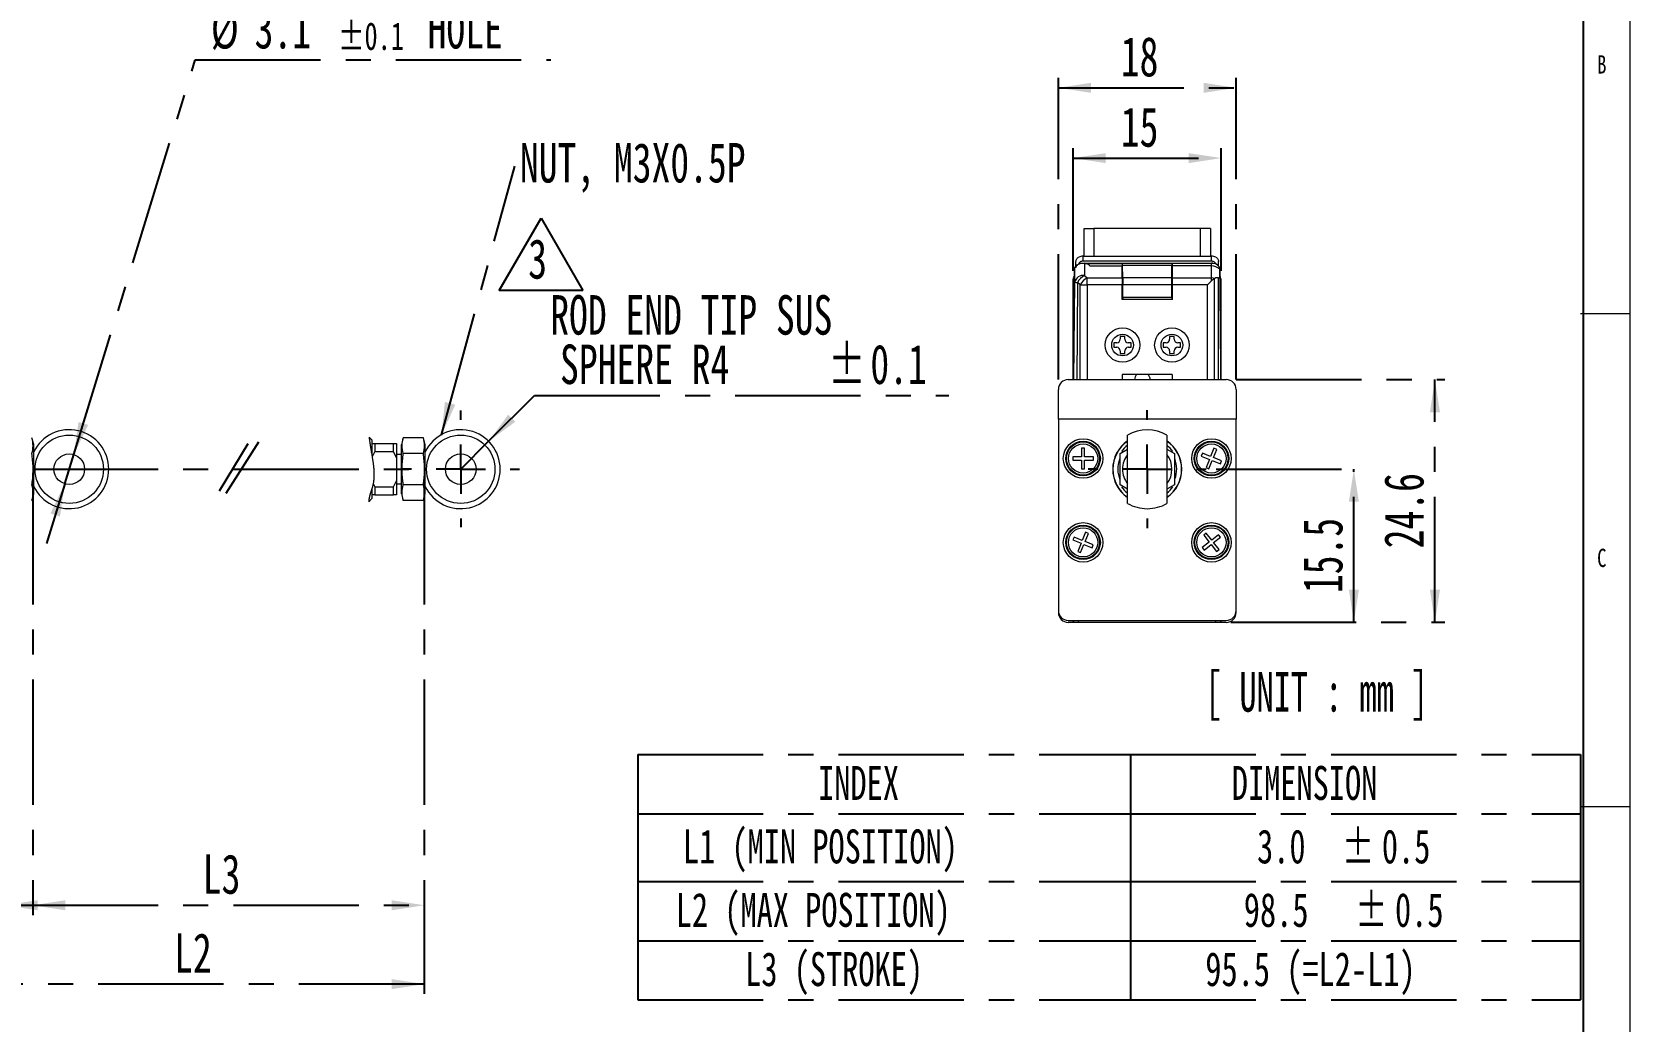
# Paper-space layout '시트2-ENG' of a CAD drawing. Header units: millimetres. Extents: x 5 to 415, y 5 to 292.
# Drawn here: x 253.2 to 415, y 126.8 to 227 of the extents above; entities that cross this region are included whole.
import ezdxf

# ---------------------------------------------------------------- set-up
doc = ezdxf.new("R2010")
doc.units = ezdxf.units.MM
doc.linetypes.add('CENTERX2', pattern=[20.32, 12.7, -2.54, 2.54, -2.54])
for name, color, linetype in [('CENTER_LINE', 7, 'CENTERX2'), ('DIMENSION', 7, 'Continuous'), ('NOTES', 7, 'Continuous')]:
    doc.layers.add(name, color=color, linetype=linetype)
doc.styles.add('SLDTEXTSTYLE0', font='TXT', dxfattribs={"width": 0.7})
doc.styles.add('SLDTEXTSTYLE1', font='TXT', dxfattribs={"width": 0.638462})
doc.styles.add('SLDTEXTSTYLE3', font='TXT', dxfattribs={"width": 0.75})
doc.dimstyles.new('SLDDIMSTYLE0', dxfattribs={"dimtxt": 4, "dimasz": 3.302, "dimexe": 0, "dimexo": 0.0625, "dimgap": 1, "dimtad": 1, "dimrnd": 1e-09, "dimzin": 12, "dimdsep": 46, "dimtxsty": 'SLDTEXTSTYLE0', "dimsah": 1, "dimcen": 0.09, "dimadec": 0, "dimazin": 3, "dimtfac": 1, "dimtofl": 0, "dimtmove": 0, "dimatfit": 3, "dimfxl": 1, "dimfrac": 2, "dimtolj": 1, "dimtzin": 12, "dimarcsym": 0})
doc.dimstyles.new('SLDDIMSTYLE1', dxfattribs={"dimtxt": 4, "dimasz": 3.302, "dimexe": 0, "dimexo": 0.0625, "dimgap": 1, "dimtad": 1, "dimrnd": 1e-09, "dimzin": 12, "dimdsep": 46, "dimtxsty": 'SLDTEXTSTYLE0', "dimsah": 1, "dimcen": 0.09, "dimadec": 0, "dimazin": 3, "dimtfac": 1, "dimtmove": 0, "dimatfit": 0, "dimfxl": 1, "dimfrac": 2, "dimtolj": 1, "dimtzin": 12, "dimarcsym": 0})
doc.dimstyles.new('SLDDIMSTYLE10', dxfattribs={"dimtxt": 4, "dimasz": 3.302, "dimexe": 0, "dimexo": 0.0625, "dimgap": 1, "dimtad": 0, "dimtih": 1, "dimtoh": 1, "dimrnd": 1e-09, "dimzin": 12, "dimdsep": 46, "dimtxsty": 'SLDTEXTSTYLE0', "dimsah": 1, "dimcen": 0, "dimadec": 0, "dimazin": 3, "dimtfac": 1, "dimtofl": 0, "dimtmove": 0, "dimatfit": 3, "dimfxl": 1, "dimfrac": 2, "dimtolj": 1, "dimtzin": 12, "dimarcsym": 0})
doc.dimstyles.new('SLDDIMSTYLE4', dxfattribs={"dimtxt": 4, "dimasz": 3.302, "dimexe": 0, "dimexo": 0.0625, "dimgap": 1, "dimtad": 1, "dimdec": 1, "dimrnd": 1e-09, "dimzin": 12, "dimdsep": 46, "dimtxsty": 'SLDTEXTSTYLE0', "dimsah": 1, "dimcen": 0.09, "dimadec": 0, "dimazin": 3, "dimtfac": 1, "dimtdec": 1, "dimtofl": 0, "dimtmove": 0, "dimatfit": 3, "dimfxl": 1, "dimfrac": 2, "dimtolj": 1, "dimtzin": 12, "dimarcsym": 0})
doc.dimstyles.new('SLDDIMSTYLE6', dxfattribs={"dimtxt": 0.18, "dimasz": 3.302, "dimexe": 0, "dimexo": 0.0625, "dimgap": 0, "dimtad": 0, "dimtih": 1, "dimtoh": 1, "dimdec": 0, "dimrnd": 1e-09, "dimzin": 0, "dimdsep": 46, "dimtxsty": 'Standard', "dimsah": 1, "dimcen": 0.09, "dimadec": 0, "dimazin": 0, "dimtfac": 3.302, "dimtdec": 0, "dimtofl": 0, "dimtmove": 0, "dimatfit": 3, "dimfxl": 1, "dimfrac": 2, "dimtolj": 1, "dimtzin": 0, "dimarcsym": 0})
doc.dimstyles.new('SLDDIMSTYLE8', dxfattribs={"dimtxt": 4, "dimasz": 3.302, "dimexe": 0, "dimexo": 0.0625, "dimgap": 1, "dimtad": 0, "dimtih": 1, "dimtoh": 1, "dimrnd": 1e-09, "dimzin": 12, "dimdsep": 46, "dimtxsty": 'SLDTEXTSTYLE0', "dimsah": 1, "dimcen": 0, "dimadec": 0, "dimazin": 3, "dimtol": 1, "dimtp": 0.1, "dimtm": 0.1, "dimtfac": 1, "dimtmove": 0, "dimatfit": 3, "dimfxl": 1, "dimfrac": 2, "dimtolj": 1, "dimarcsym": 0})

# ---------------------------------------------------------------- blocks, each defined once
blk = doc.blocks.new('SW_TABLEANNOTATION_2')
at = {"layer": 'CENTER_LINE', "color": 0}
for p, q in [((0, 0), (0, -6)), ((0, 0), (49.88, 0)), ((49.88, 0), (49.88, -6)), ((49.88, 0), (95.48, 0)), ((95.48, 0), (95.48, -6)), ((0, -6), (0, -12.87)), ((0, -6), (49.88, -6)), ((49.88, -6), (49.88, -12.87)), ((49.88, -6), (95.48, -6)), ((95.48, -6), (95.48, -12.87)), ((0, -12.87), (0, -18.87)), ((0, -12.87), (49.88, -12.87)), ((49.88, -12.87), (49.88, -18.87)), ((49.88, -12.87), (95.48, -12.87)), ((95.48, -12.87), (95.48, -18.87)), ((0, -18.87), (0, -24.87)), ((0, -18.87), (49.88, -18.87)), ((49.88, -18.87), (49.88, -24.87)), ((49.88, -18.87), (95.48, -18.87)), ((95.48, -18.87), (95.48, -24.87)), ((0, -24.87), (49.88, -24.87)), ((49.88, -24.87), (95.48, -24.87))]:
    blk.add_line(p, q, dxfattribs=at)
at = {"layer": 'CENTER_LINE', "color": 0, "attachment_point": 1, "style": 'SLDTEXTSTYLE0'}
for s, insert, char_height in [('INDEX', (18.26, -1.16), 3.44), ('DIMENSION', (60.15, -1.16), 3.44), ('L1 (MIN POSITION)', (4.57, -7.59), 3.4396), ('3.0', (62.71, -7.59), 3.44), ('%%p', (71.3, -7.59), 3.44), ('0.5', (75.35, -7.59), 3.44), ('L2 (MAX POSITION)', (3.84, -14.02), 3.4396), ('98.5', (61.37, -14.02), 3.44), ('%%p', (72.64, -14.02), 3.44), ('0.5', (76.68, -14.02), 3.44), ('L3 (STROKE)', (10.87, -20.02), 3.4396), ('95.5 (=L2-L1)', (57.47, -20.02), 3.4396)]:
    blk.add_mtext(s, dxfattribs=dict(at, insert=insert, char_height=char_height))
blk = doc.blocks.new('_D_32')
at = {"layer": 'CENTER_LINE'}
for p, q in [((253.24, 181.73), (253.24, 137.54)), ((292.89, 181.73), (292.89, 137.54)), ((253.24, 138.54), (292.89, 138.54))]:
    blk.add_line(p, q, dxfattribs=at)
for points in [[(253.24, 138.54), (256.55, 138.03), (256.55, 139.05)], [(292.89, 138.54), (289.58, 139.05), (289.58, 138.03)]]:
    blk.add_solid(points, dxfattribs=at)
at = {"layer": 'CENTER_LINE', "insert": (270.46, 143.7), "char_height": 4, "attachment_point": 1, "style": 'SLDTEXTSTYLE0'}
blk.add_mtext('L3', dxfattribs=at)
blk = doc.blocks.new('_D_33')
at = {"layer": 'CENTER_LINE'}
for p, q in [((292.89, 181.73), (292.89, 129.55)), ((247.44, 166.41), (247.44, 129.55)), ((292.89, 130.55), (247.44, 130.55))]:
    blk.add_line(p, q, dxfattribs=at)
for points in [[(247.44, 130.55), (250.75, 130.04), (250.75, 131.06)], [(292.89, 130.55), (289.58, 131.06), (289.58, 130.04)]]:
    blk.add_solid(points, dxfattribs=at)
at = {"layer": 'CENTER_LINE', "insert": (267.56, 135.71), "char_height": 4, "attachment_point": 1, "style": 'SLDTEXTSTYLE0'}
blk.add_mtext('L2', dxfattribs=at)
blk = doc.blocks.new('_D_48')
at = {"layer": 'CENTER_LINE'}
for p, q in [((250.44, 179.13), (250.44, 137.54)), ((247.44, 166.41), (247.44, 137.54)), ((247.44, 138.54), (237.57, 138.54)), ((247.44, 138.54), (250.44, 138.54)), ((250.44, 138.54), (256.79, 138.54))]:
    blk.add_line(p, q, dxfattribs=at)
for points in [[(247.44, 138.54), (244.14, 139.05), (244.14, 138.03)], [(250.44, 138.54), (253.75, 138.03), (253.75, 139.05)]]:
    blk.add_solid(points, dxfattribs=at)
at = {"layer": 'CENTER_LINE', "insert": (237.57, 143.7), "char_height": 4, "attachment_point": 1, "style": 'SLDTEXTSTYLE0'}
blk.add_mtext('L1', dxfattribs=at)
blk = doc.blocks.new('_D_50')
at = {"layer": 'CENTER_LINE'}
for p, q in [((257.4, 184.21), (269.7, 224.2)), ((269.7, 224.2), (305.72, 224.2)), ((256.49, 181.24), (257.4, 184.21)), ((256.49, 181.24), (254.62, 175.18))]:
    blk.add_line(p, q, dxfattribs=at)
for points in [[(257.4, 184.21), (258.86, 187.21), (257.88, 187.51)], [(256.49, 181.24), (255.03, 178.24), (256, 177.94)]]:
    blk.add_solid(points, dxfattribs=at)
at = {"layer": 'CENTER_LINE', "attachment_point": 1, "style": 'SLDTEXTSTYLE0'}
for s, insert, char_height in [('%%c', (271.28, 229.36), 4), ('3.1', (275.71, 229.36), 4), ('±0.1', (284.17, 228.01), 2.8), ('HOLE', (293.23, 229.36), 4)]:
    blk.add_mtext(s, dxfattribs=dict(at, insert=insert, char_height=char_height))
blk = doc.blocks.new('SW_NOTE_0_15')
at = {"layer": 'CENTER_LINE', "color": 0}
for p, q in [((-2.93, -0.05), (1.3, 7.28)), ((1.3, 7.28), (5.53, -0.05)), ((5.53, -0.05), (-2.93, -0.05))]:
    blk.add_line(p, q, dxfattribs=at)
at = {"layer": 'CENTER_LINE', "color": 0, "insert": (0, 5.16), "char_height": 4, "attachment_point": 1, "style": 'SLDTEXTSTYLE0'}
blk.add_mtext('3', dxfattribs=at)
blk = doc.blocks.new('_D_51')
at = {"layer": 'CENTER_LINE'}
for p, q in [((358.61, 202.81), (358.61, 215.25)), ((373.61, 202.81), (373.61, 215.25)), ((358.61, 214.25), (373.61, 214.25))]:
    blk.add_line(p, q, dxfattribs=at)
for points in [[(358.61, 214.25), (361.91, 213.74), (361.91, 214.75)], [(373.61, 214.25), (370.31, 214.75), (370.31, 213.74)]]:
    blk.add_solid(points, dxfattribs=at)
at = {"layer": 'CENTER_LINE', "insert": (363.43, 219.4), "char_height": 4, "attachment_point": 1, "style": 'SLDTEXTSTYLE0'}
blk.add_mtext('15', dxfattribs=at)
blk = doc.blocks.new('_D_52')
at = {"layer": 'CENTER_LINE'}
for p, q in [((357.11, 191.81), (357.11, 222.37)), ((375.11, 191.81), (375.11, 222.37)), ((357.11, 221.37), (375.11, 221.37))]:
    blk.add_line(p, q, dxfattribs=at)
for points in [[(357.11, 221.37), (360.41, 220.86), (360.41, 221.88)], [(375.11, 221.37), (371.81, 221.88), (371.81, 220.86)]]:
    blk.add_solid(points, dxfattribs=at)
at = {"layer": 'CENTER_LINE', "insert": (363.43, 226.53), "char_height": 4, "attachment_point": 1, "style": 'SLDTEXTSTYLE0'}
blk.add_mtext('18', dxfattribs=at)
blk = doc.blocks.new('_D_53')
at = {"layer": 'CENTER_LINE'}
for p, q in [((373.09, 182.73), (388.03, 182.73)), ((387.03, 167.21), (387.03, 182.73)), ((374.56, 167.21), (388.03, 167.21))]:
    blk.add_line(p, q, dxfattribs=at)
for points in [[(387.03, 182.73), (386.53, 179.42), (387.54, 179.42)], [(387.03, 167.21), (387.54, 170.51), (386.53, 170.51)]]:
    blk.add_solid(points, dxfattribs=at)
at = {"layer": 'CENTER_LINE', "insert": (381.88, 170.17), "char_height": 4, "attachment_point": 1, "rotation": 90, "style": 'SLDTEXTSTYLE0'}
blk.add_mtext('15.5', dxfattribs=at)
blk = doc.blocks.new('_D_54')
at = {"layer": 'CENTER_LINE'}
for p, q in [((375.11, 191.81), (396.24, 191.81)), ((395.24, 167.21), (395.24, 191.81)), ((374.56, 167.21), (396.24, 167.21))]:
    blk.add_line(p, q, dxfattribs=at)
for points in [[(395.24, 191.81), (394.73, 188.5), (395.75, 188.5)], [(395.24, 167.21), (395.75, 170.51), (394.73, 170.51)]]:
    blk.add_solid(points, dxfattribs=at)
at = {"layer": 'CENTER_LINE', "insert": (390.09, 174.71), "char_height": 4, "attachment_point": 1, "rotation": 90, "style": 'SLDTEXTSTYLE0'}
blk.add_mtext('24.6', dxfattribs=at)
blk = doc.blocks.new('SW_CENTERMARKSYMBOL_15')
at = {"layer": 'CENTER_LINE', "color": 0}
for p, q in [((0, 5), (0, 5.98)), ((0, 0), (0, 2.5)), ((-5, 0), (-5.98, 0)), ((0, 0), (-2.5, 0)), ((0, 0), (0, -2.5)), ((0, 0), (2.5, 0)), ((5, 0), (5.98, 0)), ((0, -5), (0, -5.98))]:
    blk.add_line(p, q, dxfattribs=at)
blk = doc.blocks.new('_D_65')
at = {"layer": 'CENTER_LINE'}
for p, q in [((299.41, 185.55), (304.06, 190.2)), ((304.06, 190.2), (346.03, 190.2)), ((296.59, 182.73), (299.41, 185.55))]:
    blk.add_line(p, q, dxfattribs=at)
blk.add_solid([(299.41, 185.55), (302.11, 187.53), (301.39, 188.25)], dxfattribs=at)
at = {"layer": 'CENTER_LINE', "char_height": 4, "attachment_point": 1, "style": 'SLDTEXTSTYLE0'}
for s, insert in [('ROD END TIP SUS', (305.65, 200.36)), ('SPHERE R4', (306.64, 195.36)), ('%%p', (333.78, 195.36)), ('0.1', (338.07, 195.36))]:
    blk.add_mtext(s, dxfattribs=dict(at, insert=insert))
blk = doc.blocks.new('SW_NOTE_0_21')
at = {"layer": 'CENTER_LINE', "color": 0, "insert": (0.51, 2.33), "char_height": 4, "attachment_point": 1, "style": 'SLDTEXTSTYLE0'}
blk.add_mtext('NUT, M3X0.5P', dxfattribs=at)
blk = doc.blocks.new('SW_CENTERMARKSYMBOL_22')
at = {"layer": 'CENTER_LINE', "color": 0}
for p, q in [((0, 5), (0, 5.96)), ((0, 0), (0, 2.5)), ((-5, 0), (-5.96, 0)), ((0, 0), (-2.5, 0)), ((0, 0), (0, -2.5)), ((0, 0), (2.5, 0)), ((5, 0), (5.96, 0)), ((0, -5), (0, -5.86))]:
    blk.add_line(p, q, dxfattribs=at)

psp = doc.layouts.new('시트2-ENG')

# ---------------------------------------------------------------- linework, layer by layer
at = {"color": 7, "linetype": 'Continuous', "lineweight": 18}
for p, q in [((415, 5), (415, 292)), ((359.708, 204.309), (359.708, 207.109)), ((371.508, 207.109), (360.708, 207.109)), ((372.508, 207.109), (372.508, 204.309)), ((359.608, 203.809), (359.608, 204.309)), ((359.608, 204.309), (372.608, 204.309)), ((372.608, 203.809), (372.608, 204.309)), ((358.643, 191.806), (358.742, 203.108)), ((358.762, 201.664), (358.762, 203.141)), ((372.608, 203.809), (359.608, 203.809)), ((359.608, 203.609), (372.608, 203.609)), ((359.608, 203.609), (363.558, 203.609)), ((359.762, 203.597), (359.762, 202.362)), ((359.762, 202.362), (360.022, 202.101)), ((359.829, 203.584), (363.558, 203.584)), ((363.558, 203.291), (360.339, 203.291)), ((363.558, 203.584), (363.558, 203.609)), ((363.558, 203.584), (363.558, 203.291)), ((363.558, 202.101), (363.558, 203.291)), ((363.608, 203.052), (363.558, 203.052)), ((363.608, 203.009), (363.558, 203.009)), ((363.63, 203.609), (363.608, 203.565)), ((363.608, 203.009), (363.608, 203.565)), ((363.608, 203.565), (363.612, 203.557)), ((363.608, 201.201), (363.608, 203.009)), ((368.604, 203.557), (363.612, 203.557)), ((363.627, 202.101), (363.616, 203.352)), ((368.6, 203.352), (363.616, 203.352)), ((363.63, 203.609), (368.586, 203.609)), ((368.586, 203.609), (368.608, 203.565)), ((368.589, 202.101), (368.6, 203.352)), ((368.608, 203.565), (368.604, 203.557)), ((368.608, 203.565), (368.608, 203.009)), ((368.608, 203.052), (368.658, 203.052)), ((368.608, 201.201), (368.608, 203.009)), ((368.608, 203.009), (368.658, 203.009)), ((368.658, 203.609), (372.608, 203.609)), ((368.658, 203.582), (368.658, 203.609)), ((372.608, 203.582), (368.658, 203.582)), ((368.658, 203.316), (368.658, 203.582)), ((372.608, 203.316), (368.658, 203.316)), ((368.658, 202.101), (368.658, 203.316)), ((372.608, 203.316), (372.608, 203.582)), ((372.608, 202.101), (372.608, 203.316)), ((373.338, 203.292), (373.338, 203.309)), ((373.448, 202.033), (373.448, 202.992)), ((373.475, 203.108), (373.573, 191.806)), ((358.608, 191.806), (358.608, 201.809)), ((359.315, 201.394), (359.055, 201.655)), ((359.315, 201.394), (360.022, 201.394)), ((360.022, 201.394), (360.022, 202.101)), ((360.022, 202.101), (363.558, 202.101)), ((363.558, 201.394), (360.022, 201.394)), ((363.558, 202.101), (363.558, 201.394)), ((363.558, 199.909), (363.558, 201.394)), ((363.608, 201.201), (363.558, 201.201)), ((363.613, 200.609), (363.608, 201.201)), ((368.589, 202.101), (363.627, 202.101)), ((363.63, 200.109), (363.63, 201.394)), ((368.587, 201.394), (363.63, 201.394)), ((368.587, 200.109), (368.587, 201.394)), ((368.603, 200.609), (368.608, 201.201)), ((368.608, 201.201), (368.658, 201.201)), ((368.658, 202.101), (372.608, 202.101)), ((368.658, 201.394), (368.658, 202.101)), ((368.658, 199.909), (368.658, 201.394)), ((372.194, 201.394), (368.658, 201.394)), ((372.194, 201.394), (372.608, 201.809)), ((372.608, 201.809), (372.608, 202.101)), ((373.608, 191.806), (373.608, 201.809)), ((363.617, 200.609), (363.558, 200.609)), ((363.617, 200.109), (363.558, 200.109)), ((368.658, 199.909), (363.558, 199.909)), ((363.612, 200.109), (363.612, 199.909)), ((363.617, 200.109), (363.617, 200.609)), ((363.63, 200.109), (363.62, 200.109)), ((363.62, 200.109), (363.62, 199.909)), ((368.587, 200.109), (363.63, 200.109)), ((368.587, 200.109), (368.596, 200.109)), ((368.596, 200.109), (368.596, 199.909)), ((368.6, 200.109), (368.6, 200.609)), ((368.6, 200.609), (368.658, 200.609)), ((368.6, 200.109), (368.658, 200.109)), ((368.605, 200.109), (368.605, 199.909)), ((410, 198.5), (415, 198.5)), ((363.842, 196.184), (363.375, 196.184)), ((363.375, 196.184), (363.375, 195.892)), ((363.842, 195.892), (363.842, 196.184)), ((368.375, 196.184), (368.375, 195.892)), ((368.842, 196.184), (368.375, 196.184)), ((368.842, 195.892), (368.842, 196.184)), ((363.025, 195.542), (362.733, 195.542)), ((362.733, 195.542), (362.733, 195.075)), ((362.733, 195.075), (363.025, 195.075)), ((363.375, 194.725), (363.375, 194.434)), ((363.375, 194.434), (363.842, 194.434)), ((363.842, 194.434), (363.842, 194.725)), ((364.483, 195.542), (364.192, 195.542)), ((364.192, 195.075), (364.483, 195.075)), ((364.483, 195.075), (364.483, 195.542)), ((367.733, 195.542), (367.733, 195.075)), ((368.025, 195.542), (367.733, 195.542)), ((367.733, 195.075), (368.025, 195.075)), ((368.375, 194.725), (368.375, 194.434)), ((368.375, 194.434), (368.842, 194.434)), ((368.842, 194.434), (368.842, 194.725)), ((369.483, 195.542), (369.192, 195.542)), ((369.192, 195.075), (369.483, 195.075)), ((369.483, 195.075), (369.483, 195.542)), ((358.108, 191.806), (374.108, 191.806)), ((368.633, 192.334), (363.583, 192.334)), ((363.583, 192.334), (363.583, 191.806)), ((368.633, 192.334), (368.633, 191.806)), ((357.108, 187.809), (357.108, 190.806)), ((375.108, 190.806), (375.108, 187.809)), ((357.108, 187.809), (357.108, 168.409)), ((375.108, 187.809), (357.108, 187.809)), ((375.108, 168.409), (375.108, 187.809)), ((364.108, 179.262), (364.108, 186.19)), ((368.108, 186.19), (368.108, 182.726)), ((253.344, 185.226), (253.163, 185.902)), ((253.344, 182.726), (253.344, 185.226)), ((287.585, 185.706), (287.308, 185.984)), ((287.585, 185.706), (287.585, 184.16)), ((287.585, 185.326), (287.885, 185.326)), ((287.885, 184.505), (287.619, 183.962)), ((287.885, 185.326), (287.885, 184.505)), ((287.885, 185.326), (289.785, 185.326)), ((287.885, 184.505), (289.785, 184.505)), ((289.785, 184.505), (289.785, 185.326)), ((289.785, 185.326), (290.085, 185.326)), ((290.085, 183.893), (289.785, 184.505)), ((290.085, 185.326), (290.085, 183.893)), ((290.766, 185.902), (290.585, 185.226)), ((290.585, 182.726), (290.585, 185.226)), ((292.804, 185.902), (290.766, 185.902)), ((292.985, 185.226), (292.804, 185.902)), ((292.985, 182.726), (292.985, 185.226)), ((359.766, 184.859), (359.451, 184.859)), ((359.451, 184.859), (359.451, 183.966)), ((359.766, 183.966), (359.766, 184.859)), ((363.358, 184.314), (364.108, 184.747)), ((368.077, 184.765), (368.858, 184.314)), ((372.856, 184.841), (372.521, 184.014)), ((372.813, 183.895), (373.148, 184.723)), ((373.148, 184.723), (372.856, 184.841)), ((290.585, 184.226), (290.085, 184.226)), ((290.085, 183.893), (290.085, 181.559)), ((292.804, 184.314), (290.766, 184.314)), ((359.451, 183.966), (358.558, 183.966)), ((358.558, 183.966), (358.558, 183.651)), ((358.558, 183.651), (359.451, 183.651)), ((359.451, 183.651), (359.451, 182.759)), ((360.658, 183.966), (359.766, 183.966)), ((359.766, 182.759), (359.766, 183.651)), ((359.766, 183.651), (360.658, 183.651)), ((360.658, 183.651), (360.658, 183.966)), ((371.694, 184.348), (371.576, 184.056)), ((371.576, 184.056), (372.403, 183.722)), ((372.521, 184.014), (371.694, 184.348)), ((372.403, 183.722), (372.069, 182.894)), ((372.069, 182.894), (372.361, 182.776)), ((372.361, 182.776), (372.695, 183.603)), ((372.695, 183.603), (373.523, 183.269)), ((373.641, 183.561), (372.813, 183.895)), ((373.523, 183.269), (373.641, 183.561)), ((253.344, 180.226), (253.344, 182.726)), ((287.721, 181.283), (287.885, 180.948)), ((289.785, 180.948), (290.085, 181.559)), ((290.085, 181.559), (290.085, 180.126)), ((290.585, 180.226), (290.585, 182.726)), ((292.985, 180.226), (292.985, 182.726)), ((359.451, 182.759), (359.766, 182.759)), ((362.792, 181.606), (362.813, 181.606)), ((368.108, 182.726), (368.108, 179.262)), ((369.403, 181.606), (369.424, 181.606)), ((253.163, 179.551), (253.344, 180.226)), ((287.27, 179.431), (287.585, 179.746)), ((287.585, 180.741), (287.585, 179.746)), ((287.885, 180.126), (287.585, 180.126)), ((287.885, 180.948), (289.785, 180.948)), ((287.885, 180.948), (287.885, 180.126)), ((287.885, 180.126), (289.785, 180.126)), ((289.785, 180.126), (289.785, 180.948)), ((290.085, 180.126), (289.785, 180.126)), ((290.085, 181.226), (290.585, 181.226)), ((290.585, 180.226), (290.766, 179.551)), ((292.804, 181.139), (290.766, 181.139)), ((292.804, 179.551), (292.985, 180.226)), ((364.119, 180.699), (363.358, 181.139)), ((368.858, 181.139), (368.108, 180.706)), ((292.804, 179.551), (290.766, 179.551)), ((358.698, 175.855), (358.578, 175.564)), ((358.578, 175.564), (359.403, 175.223)), ((359.523, 175.514), (358.698, 175.855)), ((359.403, 175.223), (359.062, 174.398)), ((359.353, 174.278), (359.694, 175.103)), ((359.864, 176.339), (359.523, 175.514)), ((359.694, 175.103), (360.519, 174.762)), ((359.814, 175.394), (360.155, 176.219)), ((360.639, 175.053), (359.814, 175.394)), ((360.155, 176.219), (359.864, 176.339)), ((360.519, 174.762), (360.639, 175.053)), ((372.387, 175.335), (371.686, 174.783)), ((372.083, 176.231), (371.835, 176.036)), ((371.835, 176.036), (372.387, 175.335)), ((371.881, 174.535), (372.582, 175.087)), ((372.635, 175.53), (372.083, 176.231)), ((372.582, 175.087), (373.134, 174.386)), ((373.336, 176.082), (372.635, 175.53)), ((372.829, 175.282), (373.531, 175.834)), ((373.381, 174.581), (372.829, 175.282)), ((373.531, 175.834), (373.336, 176.082)), ((359.062, 174.398), (359.353, 174.278)), ((371.686, 174.783), (371.881, 174.535)), ((373.134, 174.386), (373.381, 174.581)), ((357.108, 168.409), (357.108, 168.206)), ((375.108, 168.206), (375.108, 168.409)), ((358.108, 167.409), (374.108, 167.409)), ((358.608, 167.206), (358.108, 167.206)), ((358.608, 167.206), (358.608, 167.409)), ((358.658, 167.206), (358.608, 167.206)), ((358.658, 167.206), (358.658, 167.409)), ((359.158, 167.206), (358.658, 167.206)), ((373.058, 167.206), (359.158, 167.206)), ((373.558, 167.206), (373.058, 167.206)), ((373.558, 167.206), (373.558, 167.409)), ((373.608, 167.206), (373.558, 167.206)), ((373.608, 167.206), (373.608, 167.409)), ((374.108, 167.206), (373.608, 167.206)), ((415, 148.5), (410, 148.5))]:
    psp.add_line(p, q, dxfattribs=at)
at = {"color": 8, "linetype": 'Continuous', "lineweight": 18}
for p, q in [((360.708, 207.109), (360.708, 204.309)), ((371.508, 204.309), (371.508, 207.109)), ((373.322, 203.309), (373.338, 203.309)), ((358.675, 191.806), (358.762, 201.664)), ((359.055, 201.655), (358.968, 191.806)), ((359.315, 191.806), (359.315, 201.394)), ((360.022, 201.394), (360.022, 191.806)), ((372.194, 191.806), (372.194, 201.394)), ((372.901, 202.038), (372.901, 191.806)), ((373.315, 191.806), (373.315, 202.101)), ((359.158, 167.206), (359.158, 167.409)), ((373.058, 167.206), (373.058, 167.409))]:
    psp.add_line(p, q, dxfattribs=at)
at = {"color": 7, "linetype": 'Continuous', "lineweight": 18, "flags": 128}
psp.add_lwpolyline([(287.308, 185.984), (287.311, 185.95), (287.314, 185.915), (287.317, 185.881), (287.321, 185.846), (287.325, 185.812), (287.33, 185.767), (287.336, 185.722), (287.342, 185.676), (287.349, 185.616), (287.357, 185.555), (287.366, 185.495), (287.374, 185.435), (287.386, 185.354), (287.398, 185.274), (287.411, 185.193), (287.423, 185.113), (287.436, 185.033), (287.454, 184.928), (287.471, 184.823), (287.489, 184.718), (287.508, 184.606), (287.528, 184.494), (287.547, 184.383), (287.566, 184.271), (287.585, 184.16), (287.602, 184.061), (287.619, 183.962), (287.631, 183.889), (287.642, 183.817), (287.654, 183.745), (287.665, 183.673), (287.676, 183.601), (287.686, 183.53), (287.696, 183.459), (287.706, 183.389), (287.716, 183.318), (287.723, 183.262), (287.73, 183.206), (287.737, 183.15), (287.743, 183.094), (287.749, 183.038), (287.755, 182.983), (287.76, 182.928), (287.766, 182.873), (287.77, 182.818), (287.774, 182.772), (287.778, 182.725), (287.781, 182.679), (287.784, 182.633), (287.787, 182.586), (287.789, 182.54), (287.791, 182.496), (287.793, 182.453), (287.795, 182.409), (287.796, 182.366), (287.797, 182.323), (287.798, 182.279), (287.798, 182.236), (287.798, 182.193), (287.798, 182.149), (287.798, 182.106), (287.797, 182.064), (287.796, 182.021), (287.794, 181.979), (287.793, 181.937), (287.791, 181.895), (287.788, 181.854), (287.786, 181.813), (287.783, 181.772), (287.78, 181.731), (287.776, 181.69), (287.772, 181.65), (287.768, 181.609), (287.764, 181.569), (287.759, 181.528), (287.753, 181.487), (287.747, 181.446), (287.741, 181.405), (287.735, 181.364), (287.728, 181.324), (287.721, 181.283), (287.714, 181.249), (287.708, 181.214), (287.701, 181.18), (287.694, 181.146), (287.686, 181.112), (287.678, 181.079), (287.671, 181.045), (287.662, 181.012), (287.654, 180.979), (287.645, 180.945), (287.635, 180.911), (287.626, 180.877), (287.616, 180.843), (287.606, 180.809), (287.596, 180.775), (287.585, 180.741), (287.571, 180.696), (287.557, 180.652), (287.542, 180.607), (287.528, 180.562), (287.513, 180.517), (287.494, 180.459), (287.475, 180.4), (287.456, 180.341), (287.442, 180.297), (287.428, 180.252), (287.414, 180.208), (287.401, 180.163), (287.391, 180.128), (287.381, 180.092), (287.371, 180.057), (287.362, 180.022), (287.354, 179.992), (287.347, 179.961), (287.34, 179.931), (287.333, 179.901), (287.326, 179.87), (287.32, 179.84), (287.314, 179.811), (287.309, 179.782), (287.304, 179.753), (287.299, 179.723), (287.295, 179.694), (287.29, 179.665), (287.287, 179.636), (287.283, 179.606), (287.28, 179.577), (287.277, 179.547), (287.275, 179.518), (287.273, 179.489), (287.271, 179.46), (287.27, 179.431)], dxfattribs=at)
at = {"color": 7, "linetype": 'Continuous', "lineweight": 18}
for centre, radius in [((363.608, 195.309), 1.75), ((363.608, 195.309), 1.1), ((368.608, 195.309), 1.75), ((368.608, 195.309), 1.1), ((256.944, 182.726), 3.464), ((296.585, 182.726), 3.464), ((359.608, 183.809), 2), ((359.608, 183.809), 1.75), ((359.608, 183.809), 1.678), ((359.608, 183.809), 1.479), ((372.608, 183.809), 2), ((372.608, 183.809), 1.75), ((372.608, 183.809), 1.678), ((372.608, 183.809), 1.479), ((256.944, 182.726), 1.55), ((296.585, 182.726), 1.55), ((359.608, 175.309), 2), ((359.608, 175.309), 1.75), ((359.608, 175.309), 1.678), ((359.608, 175.309), 1.479), ((372.608, 175.309), 2), ((372.608, 175.309), 1.75), ((372.608, 175.309), 1.678), ((372.608, 175.309), 1.479)]:
    psp.add_circle(centre, radius, dxfattribs=at)
for centre, radius, start, end in [((372.608, 203.309), 1, 63.69863, 90), ((359.608, 202.609), 1, 147.81989, 150.05281), ((359.639, 201.473), 0.897, 82.12722, 167.73628), ((360.514, 200.902), 1.642, 117.27378, 152.72622), ((359.608, 202.609), 1, 43.04269, 81.16753), ((372.608, 202.609), 1, 82.48354, 90), ((372.608, 202.609), 1, 77.34027, 90), ((372.65, 202.171), 1.146, 45.82364, 92.07245), ((372.608, 202.609), 1, 32.66721, 77.34027), ((372.608, 202.609), 1, 29.94719, 32.66721), ((359.061, 206.788), 5.133, 266.658, 269.92808), ((360.775, 200.642), 1.642, 117.27378, 152.72622), ((372.61, 200.723), 1.378, 76.08614, 90.07918), ((373.134, 201.676), 0.43, 116.60592, 122.80643), ((372.608, 201.809), 1, 0, 29.12304), ((363.025, 195.892), 0.35, 270, 0), ((364.192, 195.892), 0.35, 180, 270), ((368.025, 195.892), 0.35, 270, 0), ((369.192, 195.892), 0.35, 180, 270), ((363.025, 194.725), 0.35, 0, 90), ((364.192, 194.725), 0.35, 90, 180), ((368.025, 194.725), 0.35, 0, 90), ((369.192, 194.725), 0.35, 90, 180), ((358.108, 190.806), 1, 90, 180), ((365.613, 191.753), 0.8, 133.44276, 176.15994), ((365.613, 191.753), 0.8, 3.84006, 46.55724), ((374.108, 190.806), 1, 0, 90), ((256.944, 182.726), 4, 205.84193, 154.15807), ((296.585, 182.726), 4, 205.84195, 154.15805), ((366.108, 182.726), 4, 60, 120), ((366.108, 182.726), 3.5, 124.8499, 235.1501), ((366.108, 182.726), 3.48, 125.07951, 234.92049), ((366.102, 182.726), 3.15, 129.27262, 145.62874), ((366.108, 182.726), 3.5, 304.8499, 55.1501), ((366.108, 182.726), 3.48, 305.07951, 54.92049), ((366.102, 182.726), 3.15, 34.37126, 50.44414), ((366.108, 182.726), 2.98, 159.65164, 201.74202), ((366.108, 182.726), 2.5, 143.1301, 180), ((366.108, 182.726), 2.5, 323.1301, 36.8699), ((366.108, 182.726), 2.98, 340.31218, 20.78663), ((366.108, 182.726), 2.5, 180, 216.8699), ((366.102, 182.726), 3.15, 214.37126, 230.72738), ((366.102, 182.726), 3.15, 309.55586, 325.62874), ((366.108, 182.726), 4, 240, 270), ((366.108, 182.726), 4, 270, 300), ((358.108, 168.409), 1, 180, 270), ((374.108, 168.409), 1, 270, 0), ((358.108, 168.206), 1, 180, 270), ((374.108, 168.206), 1, 270, 0)]:
    psp.add_arc(centre, radius, start, end, dxfattribs=at)
for centre, major_axis, ratio, start_param, end_param in [((372.608, 200.394), (0.707, 1.707), 0.4142136, 0, 0.4455613), ((372.608, 201.809), (1, 0), 0.4142136, 0.5738261, 0.7853982), ((372.608, 298.811), (-1, 114.593), 0.0000761, 2.5764929, 2.77517), ((373.565, 190.309), (-0.018, 2.1), 0.0087265, 5.522524, 7.046704)]:
    psp.add_ellipse(centre, major_axis=major_axis, ratio=ratio, start_param=start_param, end_param=end_param, dxfattribs=at)
for points in [[(359.708, 207.109), (359.723, 207.109), (359.753, 207.109), (359.985, 207.109), (360.315, 207.109), (360.577, 207.109), (360.708, 207.109)], [(372.508, 207.109), (372.493, 207.109), (372.463, 207.109), (372.232, 207.109), (371.901, 207.109), (371.639, 207.109), (371.508, 207.109)]]:
    psp.add_open_spline(points, degree=3, dxfattribs=at)
for points, knots in [([(358.887, 203.765), (358.891, 203.811), (358.9, 203.901), (358.96, 204.028), (359.048, 204.135), (359.127, 204.182), (359.165, 204.205)], [0, 0, 0, 0, 0.268398, 0.5221781, 0.7647473, 1, 1, 1, 1]), ([(359.608, 204.309), (359.531, 204.304), (359.378, 204.295), (359.236, 204.235), (359.165, 204.205)], [0, 0, 0, 0, 0.5000079, 1, 1, 1, 1]), ([(373.051, 204.205), (373.096, 204.178), (373.184, 204.124), (373.276, 203.998), (373.322, 203.874), (373.328, 203.796), (373.33, 203.765)], [0, 0, 0, 0, 0.2705008, 0.5406399, 0.8204463, 1, 1, 1, 1]), ([(358.762, 203.141), (358.766, 203.148), (358.773, 203.16), (358.856, 203.275), (359.015, 203.426), (359.257, 203.56), (359.522, 203.62), (359.697, 203.603), (359.762, 203.597)], [0, 0, 0, 0, 0.1540722, 0.3092067, 0.4883347, 0.6715016, 0.8782308, 1, 1, 1, 1]), ([(358.879, 203.309), (358.88, 203.385), (358.883, 203.545), (358.885, 203.69), (358.887, 203.765)], [0, 0, 0, 0, 0.4793147, 1, 1, 1, 1]), ([(358.887, 203.143), (358.889, 203.159), (358.896, 203.219), (358.945, 203.315), (359.027, 203.421), (359.103, 203.469), (359.141, 203.492)], [0, 0, 0, 0, 0.1069684, 0.4046456, 0.7023228, 1, 1, 1, 1]), ([(359.608, 203.809), (359.558, 203.804), (359.459, 203.796), (359.323, 203.728), (359.21, 203.627), (359.165, 203.538), (359.143, 203.493)], [0, 0, 0, 0, 0.2498829, 0.4998439, 0.7498829, 1, 1, 1, 1]), ([(363.616, 203.352), (363.616, 203.416), (363.615, 203.532), (363.613, 203.549), (363.612, 203.557)], [0, 0, 0, 0, 0.557681, 1, 1, 1, 1]), ([(368.604, 203.557), (368.603, 203.544), (368.602, 203.522), (368.601, 203.404), (368.6, 203.352)], [0, 0, 0, 0, 0.5576818, 1, 1, 1, 1]), ([(373.074, 203.493), (373.051, 203.538), (373.006, 203.627), (372.893, 203.728), (372.758, 203.796), (372.658, 203.804), (372.608, 203.809)], [0, 0, 0, 0, 0.2501171, 0.5001561, 0.7501171, 1, 1, 1, 1]), ([(372.827, 203.584), (372.826, 203.584), (372.823, 203.584), (372.788, 203.583), (372.734, 203.583), (372.671, 203.582), (372.627, 203.582), (372.608, 203.582)], [0, 0, 0, 0, 0.2095293, 0.4190586, 0.6285879, 0.8381172, 1, 1, 1, 1]), ([(373.338, 203.309), (373.336, 203.381), (373.334, 203.541), (373.331, 203.686), (373.33, 203.765)], [0, 0, 0, 0, 0.45205475, 1, 1, 1, 1]), ([(373.45, 203.148), (373.45, 203.147), (373.449, 203.144), (373.448, 203.106), (373.448, 203.049), (373.448, 203), (373.448, 202.992)], [0, 0, 0, 0, 0.2387509, 0.5024487, 0.9237691, 1, 1, 1, 1]), ([(358.608, 201.809), (358.614, 201.897), (358.625, 202.065), (358.699, 202.217), (358.735, 202.289)], [0, 0, 0, 0, 0.5227521, 1, 1, 1, 1]), ([(363.627, 202.101), (363.628, 201.985), (363.63, 201.777), (363.63, 201.512), (363.63, 201.394)], [0, 0, 0, 0, 0.55756799, 1, 1, 1, 1]), ([(368.589, 202.101), (368.588, 201.985), (368.587, 201.777), (368.587, 201.512), (368.587, 201.394)], [0, 0, 0, 0, 0.557568, 1, 1, 1, 1]), ([(372.901, 202.038), (372.826, 201.988), (372.729, 201.923), (372.631, 201.83), (372.608, 201.809)], [0, 0, 0, 0, 0.7656173, 1, 1, 1, 1]), ([(253.163, 184.314), (253.22, 184.576), (253.334, 185.105), (253.221, 185.634), (253.163, 185.902)], [0, 0, 0, 0, 0.4952157, 1, 1, 1, 1]), ([(290.766, 184.314), (290.71, 184.576), (290.595, 185.105), (290.709, 185.634), (290.766, 185.902)], [0, 0, 0, 0, 0.4952882, 1, 1, 1, 1]), ([(292.804, 184.314), (292.861, 184.576), (292.975, 185.105), (292.862, 185.634), (292.804, 185.902)], [0, 0, 0, 0, 0.4952882, 1, 1, 1, 1]), ([(253.163, 181.139), (253.18, 181.272), (253.255, 181.862), (253.313, 182.927), (253.214, 183.849), (253.163, 184.314)], [0, 0, 0, 0, 0.1269715, 0.560077, 1, 1, 1, 1]), ([(290.766, 181.139), (290.749, 181.272), (290.675, 181.862), (290.617, 182.927), (290.716, 183.849), (290.766, 184.314)], [0, 0, 0, 0, 0.1269714, 0.560077, 1, 1, 1, 1]), ([(292.804, 181.139), (292.821, 181.272), (292.895, 181.862), (292.954, 182.927), (292.854, 183.849), (292.804, 184.314)], [0, 0, 0, 0, 0.1269714, 0.560077, 1, 1, 1, 1]), ([(363.358, 181.139), (363.358, 181.272), (363.358, 181.862), (363.358, 182.927), (363.358, 183.849), (363.358, 184.314)], [0, 0, 0, 0, 0.1269715, 0.560077, 1, 1, 1, 1]), ([(368.858, 184.314), (368.858, 183.856), (368.858, 182.934), (368.858, 181.869), (368.858, 181.272), (368.858, 181.139)], [0, 0, 0, 0, 0.4333142, 0.8730283, 1, 1, 1, 1]), ([(253.163, 179.551), (253.22, 179.813), (253.334, 180.342), (253.221, 180.871), (253.163, 181.139)], [0, 0, 0, 0, 0.4952157, 1, 1, 1, 1]), ([(290.766, 179.551), (290.71, 179.813), (290.595, 180.342), (290.709, 180.871), (290.766, 181.139)], [0, 0, 0, 0, 0.4952881, 1, 1, 1, 1]), ([(292.804, 179.551), (292.861, 179.813), (292.975, 180.342), (292.862, 180.871), (292.804, 181.139)], [0, 0, 0, 0, 0.4952881, 1, 1, 1, 1])]:
    psp.add_open_spline(points, degree=3, knots=knots, dxfattribs=at)
at = {"layer": 'CENTER_LINE'}
psp.add_line((253.244, 182.726), (292.885, 182.726), dxfattribs=at)
at = {"layer": 'DIMENSION'}
for p, q in [((275.034, 185.287), (272.121, 180.511)), ((276.1, 185.45), (272.807, 180.25))]:
    psp.add_line(p, q, dxfattribs=at)
at = {"layer": 'NOTES', "color": 7}
psp.add_line((410.25, 287), (410.25, 10), dxfattribs=at)

# ---------------------------------------------------------------- block references
at = {"layer": 'CENTER_LINE'}
for name, p in [('SW_NOTE_0_21', (302.064, 213.448)), ('SW_NOTE_0_15', (303.419, 200.875)), ('SW_CENTERMARKSYMBOL_22', (296.585, 182.726)), ('SW_CENTERMARKSYMBOL_15', (366.108, 182.726)), ('SW_TABLEANNOTATION_2', (314.518, 153.813))]:
    psp.add_blockref(name, p, dxfattribs=at)

# ---------------------------------------------------------------- texts
at = {"color": 7, "linetype": 'Continuous', "lineweight": 0, "char_height": 1.852, "attachment_point": 1, "style": 'SLDTEXTSTYLE3'}
for s, insert in [('B', (411.667, 224.668)), ('C', (411.667, 174.668))]:
    psp.add_mtext(s, dxfattribs=dict(at, insert=insert))
at = {"layer": 'CENTER_LINE', "insert": (371.964, 162.16), "char_height": 4, "attachment_point": 1, "style": 'SLDTEXTSTYLE1'}
psp.add_mtext('[ UNIT : mm ]', dxfattribs=at)

# ---------------------------------------------------------------- dimensions: what is measured, and where the dimension line sits
at = {"layer": 'CENTER_LINE'}
dim = psp.add_diameter_dim_2p(p1=(257.4, 184.208), p2=(256.489, 181.245), text='<> HOLE', dimstyle='SLDDIMSTYLE8', dxfattribs=at)
dim.commit()
dim.dimension.update_dxf_attribs({"geometry": '_D_50', "text_midpoint": (288.501, 227.034), "dimtype": 163})
for base, p1, p2, dimstyle, picture, middle in [((375.108, 221.371), (357.108, 190.806), (375.108, 190.806), 'SLDDIMSTYLE0', '_D_52', (366.108, 221.371)), ((373.608, 214.246), (358.608, 201.809), (373.608, 201.809), 'SLDDIMSTYLE0', '_D_51', (366.108, 214.246)), ((247.444, 130.553), (292.885, 182.726), (247.444, 167.409), 'SLDDIMSTYLE0', '_D_33', (270.165, 130.553)), ((250.444, 138.541), (247.444, 167.409), (250.444, 180.126), 'SLDDIMSTYLE1', '_D_48', (240.176, 138.541))]:
    dim = psp.add_linear_dim(base=base, p1=p1, p2=p2, dimstyle=dimstyle, dxfattribs=at)
    dim.commit()
    dim.dimension.update_dxf_attribs({"geometry": picture, "text_midpoint": middle, "dimtype": 160})
dim = psp.add_radius_dim(center=(296.585, 182.726), mpoint=(299.414, 185.555), text='ROD END TIP SUS\\PSPHERE R4 %%p 0.1', dimstyle='SLDDIMSTYLE10', dxfattribs=at)
dim.commit()
dim.dimension.update_dxf_attribs({"geometry": '_D_65', "text_midpoint": (325.84, 195.032), "dimtype": 164})
for base, p2, dimstyle, picture, middle in [((395.242, 191.806), (374.108, 191.806), 'SLDDIMSTYLE0', '_D_54', (395.242, 179.506)), ((387.034, 182.726), (372.088, 182.726), 'SLDDIMSTYLE4', '_D_53', (387.034, 174.966))]:
    dim = psp.add_linear_dim(base=base, p1=(373.558, 167.206), p2=p2, angle=90, dimstyle=dimstyle, dxfattribs=at)
    dim.commit()
    dim.dimension.update_dxf_attribs({"geometry": picture, "text_midpoint": middle, "dimtype": 160})
dim = psp.add_linear_dim(base=(292.885, 138.541), p1=(253.244, 182.726), p2=(292.885, 182.726), text='L3', dimstyle='SLDDIMSTYLE0', dxfattribs=at)
dim.commit()
dim.dimension.update_dxf_attribs({"geometry": '_D_32', "text_midpoint": (273.065, 138.541), "dimtype": 160})

# ---------------------------------------------------------------- leaders
psp.add_leader([(294.64, 186.212), (302.064, 213.448)], dimstyle='SLDDIMSTYLE6', dxfattribs=at)

doc.saveas('drawing.dxf')
